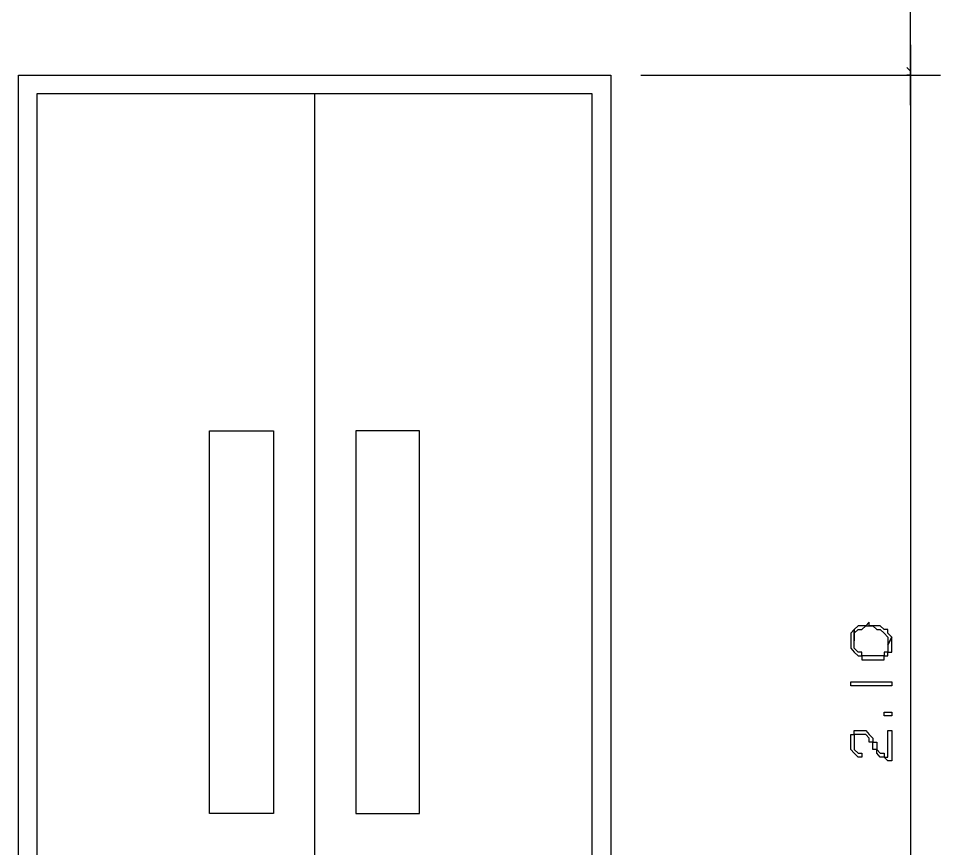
# Model space of a CAD drawing. Header units: millimetres. Extents: x -518.8 to -461.2, y 3.5 to 44.2.
# Drawn here: x -472.159 to -470.593, y 41.198 to 42.608 of the extents above; entities that cross this region are included whole.
import ezdxf

# ---------------------------------------------------------------- set-up
doc = ezdxf.new("R2010")
doc.units = ezdxf.units.MM
doc.header["$MEASUREMENT"] = 0
for name, color, linetype in [('16', 16, 'Continuous'), ('6', 6, 'Continuous'), ('MYSOLIDS', 7, 'Continuous')]:
    doc.layers.add(name, color=color, linetype=linetype)

msp = doc.modelspace()

# ---------------------------------------------------------------- linework, layer by layer
at = {"layer": '16'}
for points in [[(-470.6436, 42.4609), (-470.6436, 43.2631)], [(-470.6436, 42.5631), (-470.6436, 40.3541)], [(-470.6436, 42.5188), (-470.6496, 42.5248)], [(-470.6436, 42.5188), (-470.6496, 42.5248)], [(-470.6436, 42.5188), (-470.6496, 42.5248)], [(-471.1015, 42.512), (-470.5925, 42.512)], [(-471.0511, 42.512), (-470.5925, 42.512)], [(-470.6436, 42.512), (-470.6496, 42.512), (-470.6496, 42.512), (-470.6436, 42.512), (-470.6436, 42.512), (-470.6436, 42.506)], [(-470.6436, 42.512), (-470.6496, 42.512), (-470.6496, 42.512), (-470.6436, 42.512), (-470.6436, 42.512), (-470.6436, 42.506), (-470.6436, 42.512), (-470.6436, 42.512), (-470.6369, 42.512), (-470.6369, 42.512), (-470.6369, 42.512)], [(-470.6436, 42.506), (-470.6436, 42.512), (-470.6436, 42.512), (-470.6369, 42.512), (-470.6369, 42.512), (-470.6369, 42.512)]]:
    msp.add_lwpolyline(points, dxfattribs=at)
at = {"layer": '6'}
for points in [[(-472.1587, 40.4052), (-472.1587, 42.512), (-471.1527, 42.512), (-471.1527, 40.4052)], [(-472.1271, 40.4052), (-472.1271, 42.4804), (-472.1271, 42.4804), (-471.185, 42.4804), (-471.185, 42.4804), (-471.185, 40.4052)], [(-471.6557, 42.4804), (-471.6557, 40.4052)], [(-471.7256, 41.2578), (-471.8339, 41.2578), (-471.8339, 41.9075), (-471.7256, 41.9075), (-471.7256, 41.2578)], [(-471.5857, 41.2578), (-471.4775, 41.2578), (-471.4775, 41.9075), (-471.5857, 41.9075), (-471.5857, 41.2578)]]:
    msp.add_lwpolyline(points, dxfattribs=at)
at = {"layer": 'MYSOLIDS'}
for points in [[(-470.7391, 41.5699), (-470.7391, 41.5511), (-470.7391, 41.5571), (-470.7391, 41.5571), (-470.7391, 41.5639), (-470.7391, 41.5639), (-470.7391, 41.5639), (-470.7324, 41.5699), (-470.7324, 41.5699), (-470.7324, 41.5699), (-470.7263, 41.5699), (-470.7263, 41.5699), (-470.7196, 41.5766), (-470.7196, 41.5766), (-470.7136, 41.5766), (-470.7136, 41.5766), (-470.7136, 41.5766), (-470.7075, 41.5766), (-470.7075, 41.5766), (-470.7008, 41.5699), (-470.7008, 41.5699), (-470.7008, 41.5699), (-470.6948, 41.5699), (-470.6948, 41.5699), (-470.688, 41.5639), (-470.688, 41.5639), (-470.688, 41.5639), (-470.682, 41.5571), (-470.682, 41.5571), (-470.682, 41.5571), (-470.682, 41.5511), (-470.682, 41.5511), (-470.682, 41.5443), (-470.6752, 41.5571), (-470.682, 41.5639), (-470.682, 41.5639), (-470.682, 41.5699), (-470.688, 41.5699), (-470.688, 41.5699), (-470.688, 41.5699), (-470.6948, 41.5766), (-470.6948, 41.5766), (-470.7008, 41.5766), (-470.7008, 41.5766), (-470.7075, 41.5766), (-470.7075, 41.5766), (-470.7136, 41.5766), (-470.7136, 41.5827), (-470.7196, 41.5766), (-470.7196, 41.5766), (-470.7263, 41.5766), (-470.7263, 41.5766), (-470.7324, 41.5766), (-470.7324, 41.5766), (-470.7324, 41.5766), (-470.7391, 41.5699), (-470.7391, 41.5699), (-470.7391, 41.5699), (-470.7391, 41.5699), (-470.7391, 41.5699)], [(-470.7451, 41.5511), (-470.7451, 41.5511), (-470.7451, 41.5443), (-470.7451, 41.5443), (-470.7451, 41.5383), (-470.7451, 41.5383), (-470.7391, 41.5315), (-470.7391, 41.5315), (-470.7391, 41.5315), (-470.7324, 41.5255), (-470.7324, 41.5255), (-470.7324, 41.5255), (-470.7263, 41.5255), (-470.7263, 41.5188), (-470.7263, 41.5188), (-470.7196, 41.5188), (-470.7196, 41.5188), (-470.7136, 41.5188), (-470.7136, 41.5188), (-470.7075, 41.5188), (-470.7075, 41.5188), (-470.7008, 41.5188), (-470.7008, 41.5188), (-470.6948, 41.5188), (-470.6948, 41.5188), (-470.688, 41.5188), (-470.688, 41.5255), (-470.682, 41.5255), (-470.682, 41.5255), (-470.682, 41.5255), (-470.682, 41.5315), (-470.6752, 41.5315), (-470.6752, 41.5383), (-470.6752, 41.5383), (-470.6752, 41.5383), (-470.6752, 41.5443), (-470.6752, 41.5443), (-470.6752, 41.5511), (-470.6752, 41.5511), (-470.6752, 41.5571), (-470.6752, 41.5571), (-470.6752, 41.5571), (-470.682, 41.5443), (-470.682, 41.5443), (-470.682, 41.5443), (-470.682, 41.5383), (-470.682, 41.5383), (-470.682, 41.5315), (-470.682, 41.5315), (-470.688, 41.5315), (-470.688, 41.5255), (-470.6948, 41.5255), (-470.6948, 41.5255), (-470.6948, 41.5255), (-470.7008, 41.5255), (-470.7008, 41.5255), (-470.7075, 41.5255), (-470.7075, 41.5255), (-470.7136, 41.5255), (-470.7136, 41.5255), (-470.7196, 41.5255), (-470.7196, 41.5255), (-470.7263, 41.5255), (-470.7263, 41.5255), (-470.7263, 41.5315), (-470.7324, 41.5315), (-470.7324, 41.5315), (-470.7324, 41.5315), (-470.7391, 41.5383), (-470.7391, 41.5383), (-470.7391, 41.5443), (-470.7391, 41.5443), (-470.7391, 41.5511), (-470.7391, 41.5511), (-470.7391, 41.5699), (-470.7451, 41.5639), (-470.7451, 41.5639), (-470.7451, 41.5571), (-470.7451, 41.5571), (-470.7451, 41.5511), (-470.7451, 41.5511)], [(-470.6752, 41.4744), (-470.682, 41.4744), (-470.682, 41.4744), (-470.688, 41.4744), (-470.688, 41.4744), (-470.6948, 41.4744), (-470.6948, 41.4744), (-470.7008, 41.4744), (-470.7008, 41.4744), (-470.7075, 41.4744), (-470.7075, 41.4744), (-470.7136, 41.4744), (-470.7136, 41.4744), (-470.7196, 41.4744), (-470.7196, 41.4744), (-470.7263, 41.4744), (-470.7263, 41.4744), (-470.7324, 41.4744), (-470.7324, 41.4744), (-470.7391, 41.4744), (-470.7391, 41.4744), (-470.7391, 41.4744), (-470.7451, 41.4744), (-470.7451, 41.4744), (-470.7451, 41.4812), (-470.7451, 41.4812), (-470.7451, 41.4812), (-470.7451, 41.4812), (-470.7391, 41.4812), (-470.7391, 41.4812), (-470.7324, 41.4812), (-470.7324, 41.4812), (-470.7263, 41.4812), (-470.7263, 41.4812), (-470.7196, 41.4812), (-470.7196, 41.4812), (-470.7136, 41.4812), (-470.7136, 41.4812), (-470.7075, 41.4812), (-470.7075, 41.4812), (-470.7008, 41.4812), (-470.7008, 41.4812), (-470.6948, 41.4812), (-470.6948, 41.4812), (-470.688, 41.4812), (-470.688, 41.4812), (-470.682, 41.4812), (-470.682, 41.4812), (-470.682, 41.4812), (-470.682, 41.4812), (-470.6752, 41.4812), (-470.6752, 41.4812), (-470.6752, 41.4744), (-470.6752, 41.4744), (-470.6752, 41.4744), (-470.6752, 41.4744), (-470.6752, 41.4744), (-470.6752, 41.4744), (-470.6752, 41.4744), (-470.6752, 41.4744), (-470.6752, 41.4744)], [(-470.6752, 41.4233), (-470.6752, 41.4233), (-470.6752, 41.4233), (-470.682, 41.4233), (-470.682, 41.4233), (-470.682, 41.4233), (-470.682, 41.4233), (-470.688, 41.4233), (-470.688, 41.43), (-470.682, 41.43), (-470.682, 41.43), (-470.682, 41.43), (-470.682, 41.43), (-470.6752, 41.43), (-470.6752, 41.43), (-470.6752, 41.43), (-470.6752, 41.4233), (-470.6752, 41.4233), (-470.6752, 41.4233), (-470.6752, 41.4233)], [(-470.682, 41.3533), (-470.682, 41.3985), (-470.682, 41.3985), (-470.682, 41.3985), (-470.682, 41.3985), (-470.682, 41.3985), (-470.6752, 41.3985), (-470.6752, 41.3985), (-470.6752, 41.3985), (-470.6752, 41.3985), (-470.6752, 41.3533), (-470.6752, 41.3533), (-470.6752, 41.3533), (-470.6752, 41.3533), (-470.6752, 41.3533), (-470.6752, 41.3473), (-470.6752, 41.3473), (-470.6752, 41.3473), (-470.6752, 41.3473), (-470.682, 41.3473), (-470.682, 41.3473), (-470.688, 41.3533), (-470.688, 41.3533), (-470.6948, 41.3533), (-470.6948, 41.3533), (-470.6948, 41.3533), (-470.7008, 41.3601), (-470.7008, 41.3601), (-470.7008, 41.3601), (-470.7008, 41.3661), (-470.7008, 41.3661), (-470.7075, 41.3661), (-470.7075, 41.3729), (-470.7075, 41.3789), (-470.7136, 41.3789), (-470.7136, 41.3857), (-470.7136, 41.3857), (-470.7136, 41.3857), (-470.7136, 41.3857), (-470.7196, 41.3917), (-470.7196, 41.3917), (-470.7263, 41.3917), (-470.7263, 41.3917), (-470.7263, 41.3917), (-470.7324, 41.3917), (-470.7324, 41.3917), (-470.7391, 41.3917), (-470.7391, 41.3917), (-470.7391, 41.3857), (-470.7391, 41.3857), (-470.7391, 41.3789), (-470.7391, 41.3789), (-470.7391, 41.3729), (-470.7391, 41.3729), (-470.7391, 41.3661), (-470.7391, 41.3661), (-470.7391, 41.3661), (-470.7324, 41.3601), (-470.7324, 41.3601), (-470.7324, 41.3601), (-470.7263, 41.3601), (-470.7263, 41.3601), (-470.7263, 41.3533), (-470.7263, 41.3533), (-470.7263, 41.3533), (-470.7263, 41.3533), (-470.7263, 41.3533), (-470.7263, 41.3533), (-470.7324, 41.3533), (-470.7324, 41.3533), (-470.7324, 41.3533), (-470.7391, 41.3601), (-470.7391, 41.3601), (-470.7391, 41.3601), (-470.7391, 41.3601), (-470.7451, 41.3661), (-470.7451, 41.3661), (-470.7451, 41.3729), (-470.7451, 41.3729), (-470.7451, 41.3789), (-470.7451, 41.3789), (-470.7451, 41.3789), (-470.7451, 41.3857), (-470.7451, 41.3857), (-470.7451, 41.3917), (-470.7391, 41.3917), (-470.7391, 41.3917), (-470.7391, 41.3985), (-470.7324, 41.3985), (-470.7324, 41.3985), (-470.7324, 41.3985), (-470.7263, 41.3985), (-470.7263, 41.3985), (-470.7196, 41.3985), (-470.7196, 41.3985), (-470.7196, 41.3985), (-470.7136, 41.3917), (-470.7136, 41.3917), (-470.7136, 41.3917), (-470.7075, 41.3857), (-470.7075, 41.3857), (-470.7075, 41.3857), (-470.7075, 41.3789), (-470.7008, 41.3789), (-470.7008, 41.3729), (-470.7008, 41.3729), (-470.7008, 41.3661), (-470.7008, 41.3661), (-470.6948, 41.3601), (-470.6948, 41.3601), (-470.6948, 41.3601), (-470.688, 41.3601), (-470.688, 41.3533), (-470.682, 41.3533), (-470.682, 41.3533), (-470.682, 41.3533), (-470.682, 41.3533), (-470.682, 41.3533)]]:
    msp.add_lwpolyline(points, dxfattribs=at)

doc.saveas('drawing.dxf')
